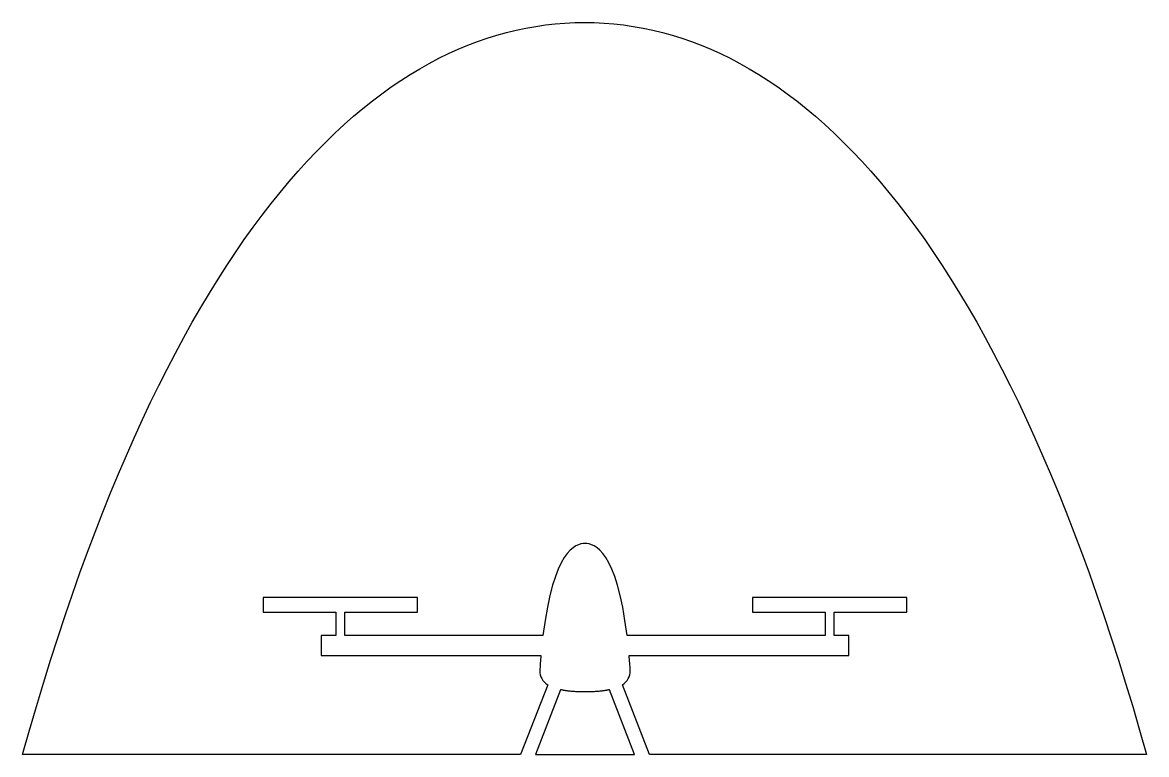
# Model space of a CAD drawing. Header units: millimetres. Extents: x 19.6 to 36.2, y 3.5 to 14.3.
import ezdxf

# ---------------------------------------------------------------- set-up
doc = ezdxf.new("R2010")
doc.units = ezdxf.units.MM
doc.layers.add('Default', color=18, linetype='Continuous', true_color=0x000000)

msp = doc.modelspace()

# ---------------------------------------------------------------- linework, layer by layer
at = {"layer": 'Default'}
for p, q in [((25.423, 5.856), (23.141, 5.856)), ((23.141, 5.856), (23.141, 5.642)), ((25.423, 5.642), (25.423, 5.856)), ((32.653, 5.856), (30.372, 5.856)), ((30.372, 5.856), (30.372, 5.642)), ((32.653, 5.642), (32.653, 5.856)), ((23.141, 5.642), (24.216, 5.642)), ((24.216, 5.642), (24.216, 5.294)), ((24.348, 5.294), (24.348, 5.642)), ((24.348, 5.642), (25.423, 5.642)), ((30.372, 5.642), (31.446, 5.642)), ((31.446, 5.642), (31.446, 5.294)), ((31.578, 5.294), (31.578, 5.642)), ((31.578, 5.642), (32.653, 5.642)), ((24.216, 5.294), (23.998, 5.294)), ((23.998, 5.294), (23.998, 5)), ((27.276, 5.294), (24.348, 5.294)), ((31.446, 5.294), (28.518, 5.294)), ((31.796, 5.294), (31.578, 5.294)), ((31.796, 5), (31.796, 5.294)), ((23.998, 5), (27.246, 5)), ((28.549, 5), (31.796, 5)), ((27.346, 4.568), (26.946, 3.538)), ((28.848, 3.538), (28.449, 4.568)), ((36.192, 3.538), (28.848, 3.538))]:
    msp.add_line(p, q, dxfattribs=at)
msp.add_lwpolyline([(27.535, 4.494), (27.164, 3.538), (28.63, 3.538), (28.259, 4.494)], dxfattribs=at)
for points, degree in [([(19.587, 3.538), (21.738, 11.258), (27.889, 17.436), (34.041, 11.258), (36.192, 3.538)], 3), ([(27.246, 5), (27.239, 4.928), (27.234, 4.854), (27.228, 4.776)], 3), ([(28.566, 4.776), (28.561, 4.854), (28.555, 4.928), (28.549, 5)], 3), ([(27.228, 4.776), (27.228, 4.688), (27.267, 4.619), (27.346, 4.568)], 3), ([(28.449, 4.568), (28.527, 4.619), (28.566, 4.688), (28.566, 4.776)], 3), ([(27.897, 4.462), (27.681, 4.462), (27.535, 4.494)], 2), ([(28.259, 4.494), (28.113, 4.462), (27.897, 4.462)], 2), ([(26.946, 3.538), (24.493, 3.538), (22.04, 3.538), (19.587, 3.538)], 3)]:
    msp.add_open_spline(points, degree=degree, dxfattribs=at)
msp.add_open_spline([(28.518, 5.294), (28.366, 6.551), (28.041, 6.654), (27.897, 6.654), (27.753, 6.654), (27.429, 6.551), (27.276, 5.294)], degree=3, knots=[56.484287, 56.484287, 56.484287, 56.484287, 59.849903, 59.849903, 59.849903, 63.215519, 63.215519, 63.215519, 63.215519], dxfattribs=at)

doc.saveas('drawing.dxf')
